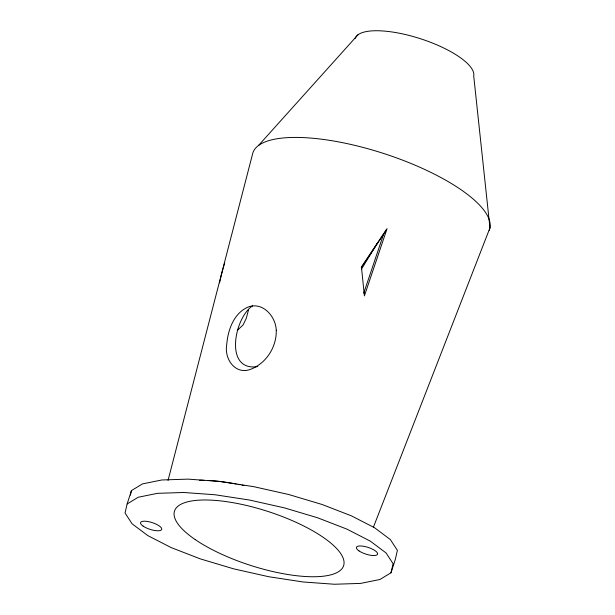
<?xml version="1.0" encoding="UTF-8"?>
<svg xmlns="http://www.w3.org/2000/svg" width="615" height="615" viewBox="0 0 615 615"><rect width="100%" height="100%" fill="white"/><g stroke="black" fill="none" stroke-linecap="round" stroke-linejoin="round"><path stroke-width="0.92" d="M127.128 503.962L125.045 513.018L132.094 523.803L147.8 535.588L171.085 547.558L200.367 558.897L233.654 568.844L268.663 576.709L303.026 581.967L334.391 584.25L360.621 583.404L379.932 579.491L391.002 572.78L395.314 559.427L397.398 550.364L390.348 539.578L374.643 527.793L351.357 515.824L322.075 504.485L288.789 494.537L253.78 486.673L219.417 481.414L188.052 479.131L161.822 479.977L142.511 483.89L131.441 490.601L127.128 503.962L138.198 497.243L157.509 493.33L183.739 492.484L215.104 494.768L249.467 500.026L284.476 507.89L317.763 517.838L347.045 529.184L370.33 541.154L386.036 552.931L393.085 563.717L391.002 572.78M130.395 495.137L131.441 490.601M168.033 480.453L252.473 154.396A124.384 39.675 17.9 0 1 382.722 153.173A124.384 39.675 17.9 0 1 489.209 230.371M248.475 310.014L246.254 318.439L243.056 324.958L237.321 330.401M363.749 293.155L383.537 234.315L386.574 229.441M373.459 527.063L489.955 227.896L473.719 75.976A62.192 19.834 17.9 0 0 419.453 38.407A62.192 19.834 17.9 0 0 355.201 38.391M361.466 269.116L377.756 242.541L387.073 228.634L364.403 295.869L361.443 267.048L377.756 242.541M361.289 267.633L383.537 234.315M258.492 145.501L357.992 34.778M252.634 305.847C234.384 317.425 223.66 372.006 257.816 366.563M199.606 480.246A103.651 33.064 17.9 0 1 204.026 480.292M207.724 480.43A103.651 33.064 17.9 0 1 236.183 483.974M238.113 484.343A103.651 33.064 17.9 0 1 240.042 484.728M241.979 485.127A103.651 33.064 17.9 0 1 243.917 485.543M219.54 282.839A41.743 5.919 -78.3 0 1 222.938 269.009M223.16 268.209A41.743 5.919 -78.3 0 1 224.66 263.105M276.25 330.201C276.765 347.16 265.895 363.988 249.752 369.623C234.461 374.573 224.129 358.153 226.735 344.538C227.904 329.678 234.184 312.028 249.406 306.57C263.689 302.419 275.766 317.002 276.25 330.201M195.232 539.601A88.844 28.336 17.9 0 0 339.58 570.974A88.844 28.336 17.9 0 0 242.387 504.531A88.844 28.336 17.9 0 0 195.232 539.601M359.006 550.902A11.108 3.544 17.9 0 0 377.057 554.822A11.108 3.544 17.9 0 0 364.903 546.52A11.108 3.544 17.9 0 0 359.006 550.902M143.164 526.148A11.108 3.544 17.9 0 0 161.207 530.068A11.108 3.544 17.9 0 0 149.053 521.758A11.108 3.544 17.9 0 0 143.164 526.148"/></g></svg>
